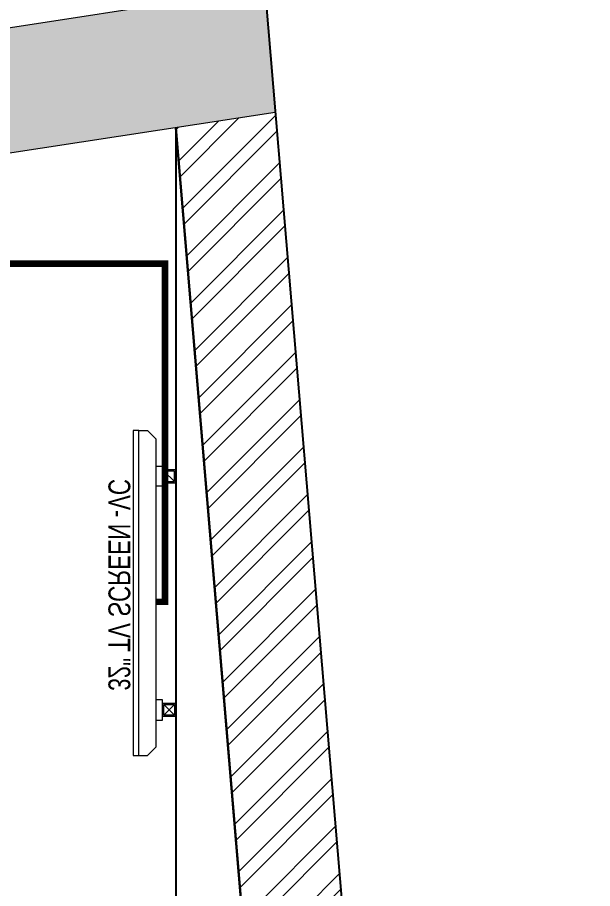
# Model space of a CAD drawing. Header units: feet. Extents: x 3377652 to 3393326, y -5469637 to -5455426.
# Drawn here: x 3392008 to 3393326, y -5462804 to -5460808 of the extents above; entities that cross this region are included whole.
import ezdxf

# ---------------------------------------------------------------- set-up
doc = ezdxf.new("R2010")
doc.units = ezdxf.units.FT
doc.header["$LTSCALE"] = 33
doc.header["$MEASUREMENT"] = 0
doc.linetypes.add('ACAD_ISO03W100', pattern=[30, 12, -18])
doc.layers.add('A-WALL', color=1, linetype='Continuous')
for name, color, linetype, lineweight in [('Column', 243, 'Continuous', 9), ('LENS-PARTITION', 21, 'Continuous', 25), ('LENS-TEXT', 31, 'Continuous', 5), ('LENS_DIMENSION', 193, 'Continuous', 0), ('LK-EQPMT', 3, 'Continuous', 18), ('LN-HATCH', 251, 'Continuous', 0)]:
    doc.layers.add(name, color=color, linetype=linetype, lineweight=lineweight)
doc.styles.get("Standard").update_dxf_attribs({"font": 'GILC____.TTF'})

# ---------------------------------------------------------------- blocks, each defined once
blk = doc.blocks.new('A$Cf9dbe60f')
at = {"layer": 'Column'}
h = blk.add_hatch(color=8, dxfattribs=at)
h.dxf.hatch_style = 1
h.paths.add_polyline_path([(0, 0), (-19.42955112177878, 230), (-680, 230), (-680, 0)])
h.paths.add_polyline_path([(-727.4505513552576, 8611.296563647687), (-751.4973447872326, 8895.953808400782), (-1394.96200238727, 8796.836157774553), (-1351.573069495149, 8515.15832672827)])
h.paths.add_polyline_path([(-6059.248760584742, 7790.000000000931), (-6059.248760584742, 8140.000000000931), (-6839.248760584742, 8140.000000000931), (-6839.248760584742, 7790.000000000931)])
h.paths.add_polyline_path([(-6397.943473327905, 12467.24197371304), (-6397.943473326973, 13299.27012102678), (-6627.943473327905, 13177.49178349506), (-6627.943473327905, 12917.24197371304), (-6627.943473327905, 12467.24197371304)])
h.paths.add_polyline_path([(-10227.9434733279, 10298.18907699547), (-10227.9434733279, 11128.43888677377), (-10497.9434733279, 11128.43888677377), (-10497.9434733279, 10298.18907699547)])
h.paths.add_polyline_path([(-13883.24876058474, 7790.000000000931), (-13883.24876058474, 8140.000000000931), (-14924.24876058474, 8140.000000000931), (-14924.24876058474, 7790.000000000931)])
h.paths.add_polyline_path([(-14218.24876058474, 3865.000000000931), (-14218.24876058474, 4135.000000000931), (-14924.24876058474, 4135.000000000931), (-14924.24876058474, 3865.000000000931)])
h.paths.add_polyline_path([(-14244.24876058474, 1.8626451e-09), (-14244.24876058474, 230.0000000009313), (-14924.24876058474, 230.0000000009313), (-14924.24876058474, 1.8626451e-09)])
h.paths.add_polyline_path([(-10124.24876058474, 0), (-10124.24876058474, 767.0000000009313), (-10484.24876058474, 767.0000000009313), (-10484.24876058474, 0)])
h.paths.add_polyline_path([(-6074.248760584742, 0), (-6074.248760584742, 775.0000000009313), (-6439.248760584742, 775.0000000009313), (-6439.248760584742, 0)])
at = {"layer": 'LN-HATCH'}
h = blk.add_hatch(dxfattribs=at)
h.set_pattern_fill('ANSI32', color=256, scale=222)
h.set_pattern_definition([(45, (-2882150.928722682, 5465166.899235163), (-58.86663953378008, 58.86663953378008), []), (45, (-2882111.684296392, 5465166.899235163), (-58.86663953378008, 58.86663953378008), [])])
h.paths.add_polyline_path([(-250.2487605838105, 230), (-19.42955112177878, 230), (-727.4505513552576, 8611.296563647687), (-955.3048040093853, 8576.198477153664)])
h.paths.add_polyline_path([(-1884.248760584742, 980.0000000018625), (-1884.248760584742, 2675.000000000931), (-456.7933366438373, 2675.000000000931), (-469.4647830286994, 2825), (-1884.248760584742, 2825.000000000932), (-1884.248760584742, 3438.000000000931), (-2034.248760584742, 3438.000000000931), (-2034.248760584742, 980.0000000018625)])
h.paths.add_polyline_path([(-680, 0), (-680, 230), (-2034.248760584742, 230.0000000018627), (-6074.248760584742, 230.0000000009313), (-6074.248760584742, 0)])
h.paths.add_polyline_path([(-979.3515974413604, 8860.855721906759), (-751.4973447872326, 8895.953808400782), (-1200.465478256345, 14210.67621493712), (-5197.943473326973, 13509.69666130841), (-5197.943473326973, 13276.18723891861), (-5158.217867300845, 13283.15334044956), (-1408.477314907126, 13940.69078327715)])
h.paths.add_polyline_path([(-14694.24876058474, 8140.000000000931), (-14694.24876058474, 8646.366982834414), (-14183.24876058474, 8651.688603675924), (-14183.24876058474, 8916.926680566745), (-14674.77670770138, 8916.926680566745), (-14924.24876058474, 8784.838455085643), (-14924.24876058474, 8140.000000000931)])
h.paths.add_polyline_path([(-10484.24876058474, 9.313226e-10), (-10484.24876058474, 230.0000000009313), (-14244.24876058474, 230.0000000009313), (-14244.24876058474, 1.8626451e-09)])
h.paths.add_polyline_path([(-6439.248760584742, 0), (-6439.248760584742, 230.0000000009313), (-10124.24876058474, 230.0000000009313), (-10124.24876058474, 9.313226e-10)])
h.paths.add_polyline_path([(-9927.943473327905, 11169.98756565526), (-9927.943473327905, 11430.23737543821), (-10497.94347332697, 11128.43888677377), (-10227.9434733279, 11128.43888677377), (-10227.9434733279, 11011.14625583123)])
h.paths.add_polyline_path([(-10497.9434733279, 10868.18907699548), (-10497.9434733279, 11128.43888677284), (-10605.56705874018, 11071.45531585626)])
h.paths.add_polyline_path([(-14183.24876058474, 8916.926680566745), (-14290.87234599888, 9120.192919432186), (-14674.77670770138, 8916.926680566745)])
at = {"layer": 'A-WALL'}
for p, q in [((-1200.465478256345, 14210.67621493712), (0, 0)), ((-955.304804011248, 8576.198477152733), (-250.2487605856732, 230.0000000009313))]:
    blk.add_line(p, q, dxfattribs=at)
at = {"layer": 'Column'}
for p, q in [((-1394.96200238727, 8796.836157774553), (-751.4973447863013, 8895.953808400782)), ((-727.4505513552576, 8611.296563647687), (-1351.573069495149, 8515.15832672827))]:
    blk.add_line(p, q, dxfattribs=at)
blk = doc.blocks.new('32INCH VC FOR CLINIC')
at = {"layer": 'LK-EQPMT'}
for p, q in [((116.8909715171903, 152.5672029328125), (92.58856882341206, 128.264800239267)), ((92.58856882341206, 152.5672029328125), (116.8909715171903, 128.264800239267)), ((627.7052824404091, 152.5672029328125), (652.0076851341872, 128.264800239267))]:
    blk.add_line(p, q, dxfattribs=at)
at = {"layer": 'LK-EQPMT', "ltscale": 12}
for p, q in [((81.46845865808427, 109.7127832833503), (81.46845865808427, 125.2269902919943)), ((81.46845865808427, 125.2269902919943), (128.0110796838999, 125.2269902919943)), ((128.0110796838999, 125.2269902919943), (128.0110796838999, 109.7127832833503)), ((616.9889203161001, 125.2269902919943), (616.9889203161001, 109.7127832833503)), ((616.9889203161001, 125.2269902919943), (663.5315413419156, 125.2269902919943)), ((663.5315413419156, 109.7127832833503), (663.5315413419156, 125.2269902919943)), ((0, 90.30115266077335), (19.41163062304258, 109.7127832833503)), ((725.5883693769574, 109.7127832833503), (19.41163062304258, 109.7127832833503)), ((745, 90.30115266077335), (725.5883693769574, 109.7127832833503)), ((0, 70.88952203796362), (0, 90.30115266077335)), ((745, 70.88952203796362), (745, 90.30115266077335))]:
    blk.add_line(p, q, dxfattribs=at)
at = {"layer": 'LK-EQPMT'}
for points in [[(89.55076848529278, 125.2269999025447), (119.9287718534469, 125.2269999025447), (119.9287718534469, 155.6050032694184), (89.55076848529278, 155.6050032694184)], [(92.58856882341206, 128.264800239267), (116.8909715171903, 128.264800239267), (116.8909715171903, 152.5672029328125), (92.58856882341206, 152.5672029328125)], [(655.0454854704439, 125.2269999025447), (624.6674821041522, 125.2269999025447), (624.6674821041522, 155.6050032694184), (655.0454854704439, 155.6050032694184)], [(652.0076851341872, 128.264800239267), (627.7052824404091, 128.264800239267), (627.7052824404091, 152.5672029328125), (652.0076851341872, 152.5672029328125)]]:
    blk.add_lwpolyline(points, close=True, dxfattribs=at)
at = {"layer": 'LK-EQPMT', "ltscale": 12}
blk.add_lwpolyline([(0, 58.0000000000291), (0, 70.88952203796362), (745, 70.88952203796362), (745, 58.0000000000291)], close=True, dxfattribs=at)
at = {"layer": 'LENS-TEXT', "color": 0, "ltscale": 2, "insert": (391.1996805854142, 25.6359011628374), "char_height": 50, "attachment_point": 5}
blk.add_mtext_dynamic_manual_height_columns('32" TV SCREEN -VC', width=466.4796511627907, gutter_width=12.5, heights=[0], dxfattribs=at)

msp = doc.modelspace()

# ---------------------------------------------------------------- linework, layer by layer
at = {"color": 13, "linetype": 'ACAD_ISO03W100', "ltscale": 0.01, "const_width": 15}
msp.add_lwpolyline([(3391940.743180686, -5461392.641226487), (3391940.743180686, -5461372.282131464), (3392345.799240083, -5461372.282131472), (3392345.799240083, -5462147.282131469), (3392324.907020105, -5462147.282131469)], dxfattribs=at)
at = {"layer": 'LENS-PARTITION'}
msp.add_lwpolyline([(3392370.799240091, -5461060.780818295), (3392370.799240091, -5462849.470681903), (3392520.830498033, -5462836.796594963)], close=True, dxfattribs=at)

# ---------------------------------------------------------------- block references
at = {"xscale": -1, "rotation": 270}
msp.add_blockref('32INCH VC FOR CLINIC', (3392215.194236821, -5462499.545018086), dxfattribs=at)
at = {"layer": 'LENS_DIMENSION'}
msp.add_blockref('A$Cf9dbe60f', (3393326.104044102, -5469636.979295448), dxfattribs=at)

doc.saveas('drawing.dxf')
